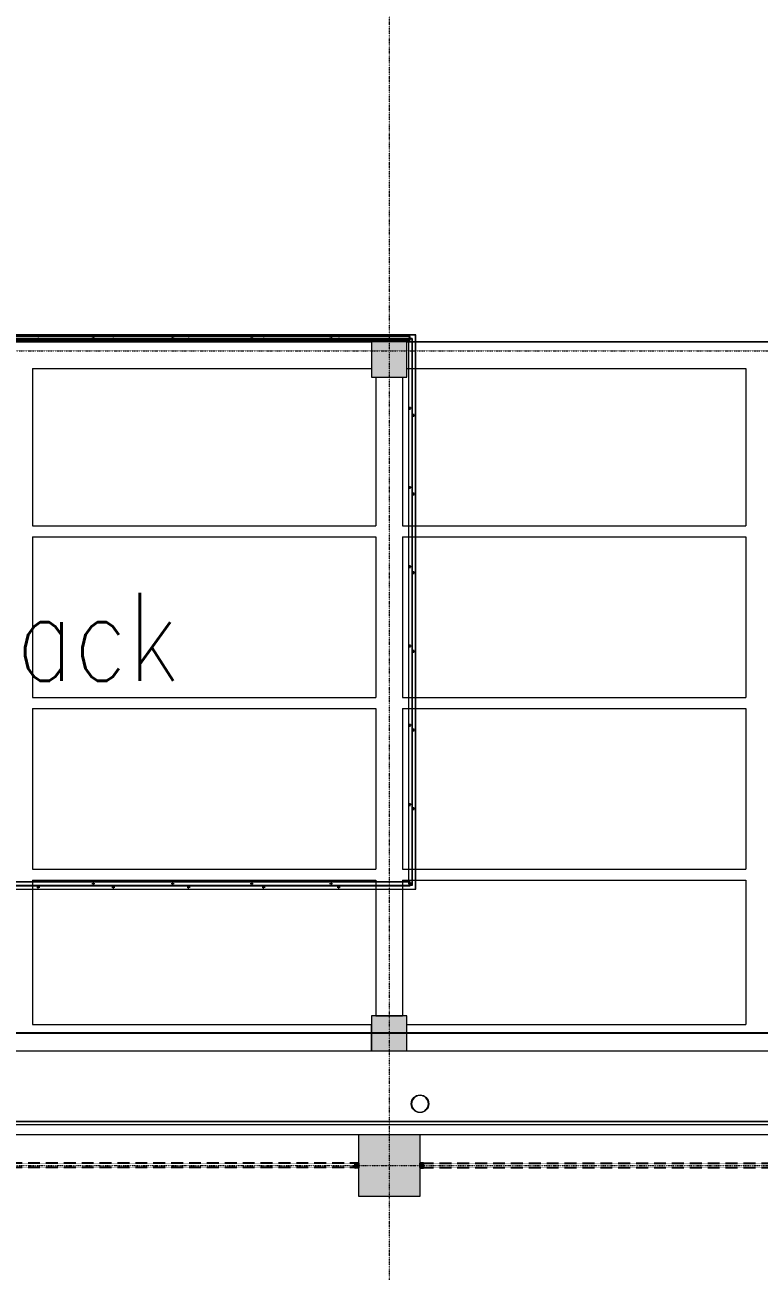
# Model space of a CAD drawing. Extents: x -32000 to 290600, y -29000 to 131250.
# Drawn here: x 163864 to 172200, y 88800 to 102950 of the extents above; entities that cross this region are included whole.
import ezdxf
from ezdxf.enums import TextEntityAlignment as Align

# ---------------------------------------------------------------- set-up
doc = ezdxf.new("R2010")
doc.units = 0
doc.header["$LTSCALE"] = 10
for name, pattern in [('H12PL2$0$JJP_三點線', [0.9, 0.3, -0.15, 0, -0.15, 0, -0.15, 0, -0.15]), ('XFM7P20ICA$0$CENTERK3', [2.749, 2.5, -0.083, 0.083, -0.083]), ('XFM7P20ICA$0$H12PL2$0$JJP_三點線', [0.9, 0.3, -0.15, 0, -0.15, 0, -0.15, 0, -0.15]), ('XFM7P20ICA$0$XFDP20$0$HIDDEN2', [0.1875, 0.125, -0.0625])]:
    doc.linetypes.add(name, pattern=pattern)
for name, color, linetype in [('H12PL2$0$A-OBJE-MEP', 252, 'Continuous'), ('H12PL2$0$A-RAIL', 252, 'Continuous'), ('H12PL2$0$A-WALL-EX', 252, 'Continuous'), ('H12PL2$0$S-BEAM-SHOW', 252, 'Continuous'), ('H12PL2$0$S-COL', 252, 'Continuous'), ('H12PL2$0$S-GRID', 252, 'Continuous'), ('H12PL2$0$S-SLAB-SHOW', 252, 'Continuous'), ('XFM7P20ICA$0$H12PL2$0$A-OBJE-MEP', 252, 'Continuous'), ('XFM7P20ICA$0$H12PL2$0$A-RAIL', 252, 'Continuous'), ('XFM7P20ICA$0$H12PL2$0$A-WALL-EX', 252, 'Continuous'), ('XFM7P20ICA$0$H12PL2$0$Hattch', 252, 'Continuous'), ('XFM7P20ICA$0$H12PL2$0$S-COL', 252, 'Continuous'), ('XFM7P20ICA$0$H12PL2$0$S-GRID', 252, 'Continuous'), ('XFM7P20ICA$0$K-SIN', 252, 'XFM7P20ICA$0$CENTERK3'), ('XFM7P20ICA$0$TEXT2', 252, 'Continuous'), ('XFM7P20ICA$0$XFDP20$0$A-Partition-Col (200K)', 1, 'Continuous'), ('XFM7P20ICA$0$XFDP20$0$A-W-R1 (Rockwool) (200K)', 2, 'XFM7P20ICA$0$XFDP20$0$HIDDEN2')]:
    doc.layers.add(name, color=color, linetype=linetype)
doc.styles.add('XFM7P20ICA$0$TEXT', font='romans.shx', dxfattribs={"width": 0.85, "bigfont": 'BIGFONT.shx'})

# ---------------------------------------------------------------- blocks, each defined once
blk = doc.blocks.new('H12PL2')
at = {"layer": 'H12PL2$0$A-OBJE-MEP', "lineweight": 0, "flags": 128}
blk.add_lwpolyline([(168445, 90700, 1), (168255, 90700, 1)], format="xyb", close=True, dxfattribs=at)
at = {"layer": 'H12PL2$0$A-OBJE-MEP', "lineweight": 0}
blk.add_circle((168350, 90700), 100, dxfattribs=at)
at = {"layer": 'H12PL2$0$A-RAIL', "lineweight": 0}
for p, q in [((164657, 99390), (164623, 99390)), ((164640, 99407), (164640, 99373)), ((165557, 99390), (165523, 99390)), ((165540, 99407), (165540, 99373)), ((166457, 99390), (166423, 99390)), ((166440, 99407), (166440, 99373)), ((167357, 99390), (167323, 99390)), ((167340, 99407), (167340, 99373)), ((168257, 98597.5), (168223, 98597.5)), ((168240, 98580.5), (168240, 98614.5)), ((168257, 97697.5), (168223, 97697.5)), ((168240, 97680.5), (168240, 97714.5)), ((168257, 96797.5), (168223, 96797.5)), ((168240, 96780.5), (168240, 96814.5)), ((168257, 95897.5), (168223, 95897.5)), ((168240, 95880.5), (168240, 95914.5)), ((168257, 94997.5), (168223, 94997.5)), ((168240, 94980.5), (168240, 95014.5)), ((168257, 94097.5), (168223, 94097.5)), ((168240, 94080.5), (168240, 94114.5)), ((164657, 93197.5), (164623, 93197.5)), ((164640, 93214.5), (164640, 93180.5)), ((165557, 93197.5), (165523, 93197.5)), ((165540, 93214.5), (165540, 93180.5)), ((166457, 93197.5), (166423, 93197.5)), ((166440, 93214.5), (166440, 93180.5)), ((167357, 93197.5), (167323, 93197.5)), ((167340, 93214.5), (167340, 93180.5))]:
    blk.add_line(p, q, dxfattribs=at)
at = {"layer": 'H12PL2$0$A-RAIL', "lineweight": 0, "flags": 128}
for points in [[(154670, 99411.35), (154670, 99368.65), (168240, 99368.65), (168240, 99411.35)], [(154680, 99410), (154680, 99370), (168230, 99370), (168230, 99410)], [(168261.35, 99390), (168218.65, 99390), (168218.65, 93197.5), (168261.35, 93197.5)], [(168260, 99380), (168220, 99380), (168220, 93207.5), (168260, 93207.5)], [(156300, 93218.85), (156300, 93176.15), (168240, 93176.15), (168240, 93218.85)], [(156310, 93217.5), (156310, 93177.5), (168230, 93177.5), (168230, 93217.5)]]:
    blk.add_lwpolyline(points, close=True, dxfattribs=at)
at = {"layer": 'H12PL2$0$A-WALL-EX', "lineweight": 0}
blk.add_line((151700, 90465), (237400, 90465), dxfattribs=at)
at = {"layer": 'H12PL2$0$A-WALL-EX', "lineweight": 0, "flags": 128}
for points in [[(151700, 90500), (237360, 90500)], [(151700, 90500), (237360, 90500)], [(237400, 90500), (151700, 90500)], [(151550, 90350), (237400, 90350)]]:
    blk.add_lwpolyline(points, dxfattribs=at)
at = {"layer": 'H12PL2$0$S-BEAM-SHOW', "lineweight": 0, "flags": 128}
for points in [[(159800, 99350), (167800, 99350)], [(167800, 99350), (167800, 99050)], [(168200, 99350), (176200, 99350)], [(168200, 99050), (168200, 99350)], [(163950, 99050), (163950, 97262.5)], [(163950, 99050), (167800, 99050)], [(167850, 98950), (168150, 98950)], [(167850, 98950), (167850, 97262.5)], [(168150, 98950), (168150, 97262.5)], [(168200, 99050), (172050, 99050)], [(172050, 99050), (172050, 97262.5)], [(163950, 97262.5), (167850, 97262.5)], [(168150, 97262.5), (172050, 97262.5)], [(163950, 97137.5), (167850, 97137.5)], [(163950, 97137.5), (163950, 95312.5)], [(167850, 97137.5), (167850, 95312.5)], [(168150, 97137.5), (172050, 97137.5)], [(168150, 97137.5), (168150, 95312.5)], [(172050, 97137.5), (172050, 95312.5)], [(163950, 95312.5), (167850, 95312.5)], [(168150, 95312.5), (172050, 95312.5)], [(163950, 95187.5), (167850, 95187.5)], [(163950, 95187.5), (163950, 93362.5)], [(167850, 95187.5), (167850, 93362.5)], [(168150, 95187.5), (172050, 95187.5)], [(168150, 95187.5), (168150, 93362.5)], [(172050, 95187.5), (172050, 93362.5)], [(163950, 93362.5), (167850, 93362.5)], [(168150, 93362.5), (172050, 93362.5)], [(163950, 93237.5), (167850, 93237.5)], [(163950, 93237.5), (163950, 91600)], [(167850, 93237.5), (167850, 91700)], [(168150, 93237.5), (172050, 93237.5)], [(168150, 93237.5), (168150, 91700)], [(172050, 93237.5), (172050, 91600)], [(167850, 91700), (168150, 91700)], [(163950, 91600), (167800, 91600)], [(167800, 91300), (167800, 91600)], [(168200, 91600), (172050, 91600)], [(168200, 91300), (168200, 91600)], [(159800, 91300), (167800, 91300)], [(168200, 91300), (176200, 91300)]]:
    blk.add_lwpolyline(points, dxfattribs=at)
at = {"layer": 'H12PL2$0$S-COL', "lineweight": 0, "flags": 128}
for points in [[(167800, 98950), (168200, 98950), (168200, 99350), (167800, 99350)], [(167800, 91300), (168200, 91300), (168200, 91700), (167800, 91700)]]:
    blk.add_lwpolyline(points, close=True, dxfattribs=at)
blk.add_lwpolyline([(167650, 90350), (167650, 89650), (168350, 89650), (168350, 90350)], dxfattribs=at)
at = {"layer": 'H12PL2$0$S-GRID', "linetype": 'H12PL2$0$JJP_三點線', "lineweight": 0}
for p, q in [((168000, 128250), (168000, -28000)), ((-29000, 99250), (289600, 99250)), ((-29000, 90000), (289600, 90000))]:
    blk.add_line(p, q, dxfattribs=at)
at = {"layer": 'H12PL2$0$S-SLAB-SHOW', "lineweight": 0, "flags": 128}
blk.add_lwpolyline([(152760, 91300), (189263.15, 91300), (189263.15, 99350), (154710, 99350), (154710, 92610), (154510, 92610), (154510, 92710), (153744, 92710), (153526, 92710), (153526, 92970), (152760, 92970)], close=True, dxfattribs=at)
blk = doc.blocks.new('XFM7P20ICA$0$XFDP20$0$TP1-50-Partition_Col-side')
blk.add_lwpolyline([(-2.5, -4), (-2.5, -3.9), (-2.6, -3.9), (-2.5, -3), (-2.5, -0.3), (-2.4, -0.2), (-0.7, -0.2), (-0.5, -0.2), (-0.1, -0.2), (0, -0.2), (0, -0.2), (0.5, -0.2), (0.6, -0.2), (2.4, -0.2), (2.5, -0.3), (2.5, -3), (2.6, -3.9), (2.5, -3.9), (2.5, -4), (2.7, -4), (2.7, 0), (-2.7, 0), (-2.7, -4)], close=True)
for points in [[(-1.6, -2.1), (-2.3, -2.1, 0.414213), (-2.4, -2.2), (-2.4, -3.6), (-2.5, -3.6), (-2.5, -2.2, -0.414213), (-2.3, -2), (-1.6, -2), (-1.6, -2.1)], [(1.6, -2.1), (2.3, -2.1, -0.414213), (2.4, -2.2), (2.4, -3.6), (2.5, -3.6), (2.5, -2.2, 0.414213), (2.3, -2), (1.6, -2), (1.6, -2.1)]]:
    blk.add_lwpolyline(points, format="xyb")
blk.add_lwpolyline([(2.2, -3.6), (-2.2, -3.6, -0.414214), (-2.3, -3.5), (-2.3, -2.6, -0.414214), (-2.2, -2.5), (-1.3, -2.5, 0.414214), (-1.1, -2.3), (-1.1, -2.2, 0.414214), (-1.3, -2.1), (-1.9, -2.1), (-1.9, -2.1), (-1.3, -2.1, -0.414214), (-1.2, -2.2), (-1.2, -2.3, -0.414214), (-1.3, -2.4), (-2.2, -2.4, 0.414214), (-2.4, -2.6), (-2.4, -3.5, 0.414214), (-2.2, -3.6), (2.2, -3.6, 0.414214), (2.4, -3.5), (2.4, -2.6, 0.414214), (2.2, -2.4), (1.3, -2.4, -0.414214), (1.2, -2.3), (1.2, -2.2, -0.414214), (1.3, -2.1), (1.9, -2.1), (1.9, -2.1), (1.3, -2.1, 0.414214), (1.1, -2.2), (1.1, -2.3, 0.414214), (1.3, -2.5), (2.2, -2.5, -0.414214), (2.3, -2.6), (2.3, -3.5, -0.414214)], format="xyb", close=True)
blk = doc.blocks.new('XFM7P20ICA$0$XFDP20')
at = {"layer": 'XFM7P20ICA$0$XFDP20$0$A-W-R1 (Rockwool) (200K)'}
for p, q in [((167650, 90025, 0), (159950, 90025, 0)), ((168350, 90025, 0), (176050, 90025, 0)), ((167650, 89975, 0), (159950, 89975, 0)), ((168350, 89975, 0), (176050, 89975, 0))]:
    blk.add_line(p, q, dxfattribs=at)
at = {"layer": 'XFM7P20ICA$0$XFDP20$0$A-Partition-Col (200K)', "yscale": 10, "zscale": 10}
for p, xscale, rotation in [((167650, 90000), -10, 270), ((168350, 90000), 10, 90.00000000000001)]:
    blk.add_blockref('XFM7P20ICA$0$XFDP20$0$TP1-50-Partition_Col-side', p, dxfattribs=dict(at, xscale=xscale, rotation=rotation))
blk = doc.blocks.new('XFM7P20ICA$0$H12PL2')
at = {"layer": 'XFM7P20ICA$0$H12PL2$0$Hattch', "linetype": 'Continuous', "lineweight": 0}
for points in [[(167800, 98950), (168200, 98950), (168200, 99350), (167800, 99350)], [(167800, 91300), (168200, 91300), (168200, 91700), (167800, 91700)], [(167650, 89650), (168350, 89650), (168350, 90350), (167650, 90350)]]:
    blk.add_hatch(color=256, dxfattribs=at).paths.add_polyline_path(points)
at = {"layer": 'XFM7P20ICA$0$H12PL2$0$A-OBJE-MEP', "lineweight": 0, "flags": 128}
blk.add_lwpolyline([(168445, 90700, 1), (168255, 90700, 1)], format="xyb", close=True, dxfattribs=at)
at = {"layer": 'XFM7P20ICA$0$H12PL2$0$A-OBJE-MEP', "lineweight": 0}
blk.add_circle((168350, 90700), 100, dxfattribs=at)
at = {"layer": 'XFM7P20ICA$0$H12PL2$0$A-RAIL', "lineweight": 0}
for p, q in [((168301.35, 99430), (154608.65, 99430)), ((168300, 99428.65), (154610, 99428.65)), ((154650, 99388.65), (168260, 99388.65)), ((154651.35, 99387.3), (168258.65, 99387.3)), ((164020.88, 99408.65), (164007.88, 99408.65)), ((164014.38, 99415.15), (164014.38, 99402.15)), ((164874, 99408.65), (164861, 99408.65)), ((164867.5, 99415.15), (164867.5, 99402.15)), ((165727.12, 99408.65), (165714.12, 99408.65)), ((165720.62, 99415.15), (165720.62, 99402.15)), ((166580.25, 99408.65), (166567.25, 99408.65)), ((166573.75, 99415.15), (166573.75, 99402.15)), ((167433.38, 99408.65), (167420.38, 99408.65)), ((167426.88, 99415.15), (167426.88, 99402.15)), ((168258.65, 99387.3), (168258.65, 93178.85)), ((168260, 99388.65), (168260, 93177.5)), ((168300, 93137.5), (168300, 99428.65)), ((168301.35, 93136.15), (168301.35, 99430)), ((168297, 98515.63), (168263, 98515.63)), ((168280, 98498.63), (168280, 98532.63)), ((168280, 97605.61), (168280, 97639.61)), ((168297, 97622.61), (168263, 97622.61)), ((168297, 96729.59), (168263, 96729.59)), ((168280, 96712.59), (168280, 96746.59)), ((168297, 95836.56), (168263, 95836.56)), ((168280, 95819.56), (168280, 95853.56)), ((168280, 94926.54), (168280, 94960.54)), ((168297, 94943.54), (168263, 94943.54)), ((168297, 94050.52), (168263, 94050.52)), ((168280, 94033.52), (168280, 94067.52)), ((168258.65, 93178.85), (156319.23, 93178.85)), ((168260, 93177.5), (156320.58, 93177.5)), ((156360.58, 93137.5), (168300, 93137.5)), ((156361.93, 93136.15), (168301.35, 93136.15)), ((163998.92, 93157.5), (164032.92, 93157.5)), ((164015.92, 93140.5), (164015.92, 93174.5)), ((164851.74, 93157.5), (164885.74, 93157.5)), ((164868.74, 93140.5), (164868.74, 93174.5)), ((165704.55, 93157.5), (165738.55, 93157.5)), ((165721.55, 93140.5), (165721.55, 93174.5)), ((166557.37, 93157.5), (166591.37, 93157.5)), ((166574.37, 93140.5), (166574.37, 93174.5)), ((167410.18, 93157.5), (167444.18, 93157.5)), ((167427.18, 93140.5), (167427.18, 93174.5))]:
    blk.add_line(p, q, dxfattribs=at)
at = {"layer": 'XFM7P20ICA$0$H12PL2$0$A-WALL-EX', "lineweight": 0}
blk.add_line((151665, 90465), (237400, 90465), dxfattribs=at)
at = {"layer": 'XFM7P20ICA$0$H12PL2$0$A-WALL-EX', "lineweight": 0, "flags": 128}
for points in [[(237400, 90500), (151665, 90500)], [(151665, 90350), (237400, 90350)]]:
    blk.add_lwpolyline(points, dxfattribs=at)
at = {"layer": 'XFM7P20ICA$0$H12PL2$0$S-COL', "lineweight": 0, "flags": 128}
for points in [[(167800, 98950), (168200, 98950), (168200, 99350), (167800, 99350)], [(167800, 91300), (168200, 91300), (168200, 91700), (167800, 91700)]]:
    blk.add_lwpolyline(points, close=True, dxfattribs=at)
blk.add_lwpolyline([(167650, 90350), (167650, 89650), (168350, 89650), (168350, 90350)], dxfattribs=at)
at = {"layer": 'XFM7P20ICA$0$H12PL2$0$S-GRID', "linetype": 'XFM7P20ICA$0$H12PL2$0$JJP_三點線', "lineweight": 0}
for p, q in [((168000, 128250), (168000, -28000)), ((-29000, 99250), (289600, 99250)), ((-29000, 90000), (289600, 90000))]:
    blk.add_line(p, q, dxfattribs=at)
blk.add_blockref('XFM7P20ICA$0$XFDP20', (0, 0))
blk = doc.blocks.new('XFM7P20ICA')
at = {"layer": 'XFM7P20ICA$0$K-SIN'}
blk.add_line((195482.78673, 91500), (151962.81086, 91500), dxfattribs=at)
blk.add_blockref('XFM7P20ICA$0$H12PL2', (0, 0))
at = {"layer": 'XFM7P20ICA$0$TEXT2', "style": 'XFM7P20ICA$0$TEXT', "width": 0.8}
blk.add_text('Scrubber Rack', height=1000, dxfattribs=at).set_placement((161671.64546, 96000.87699), align=Align.MIDDLE_CENTER)

msp = doc.modelspace()

# ---------------------------------------------------------------- block references
for name in ['H12PL2', 'XFM7P20ICA']:
    msp.add_blockref(name, (0, 0))

doc.saveas('drawing.dxf')
